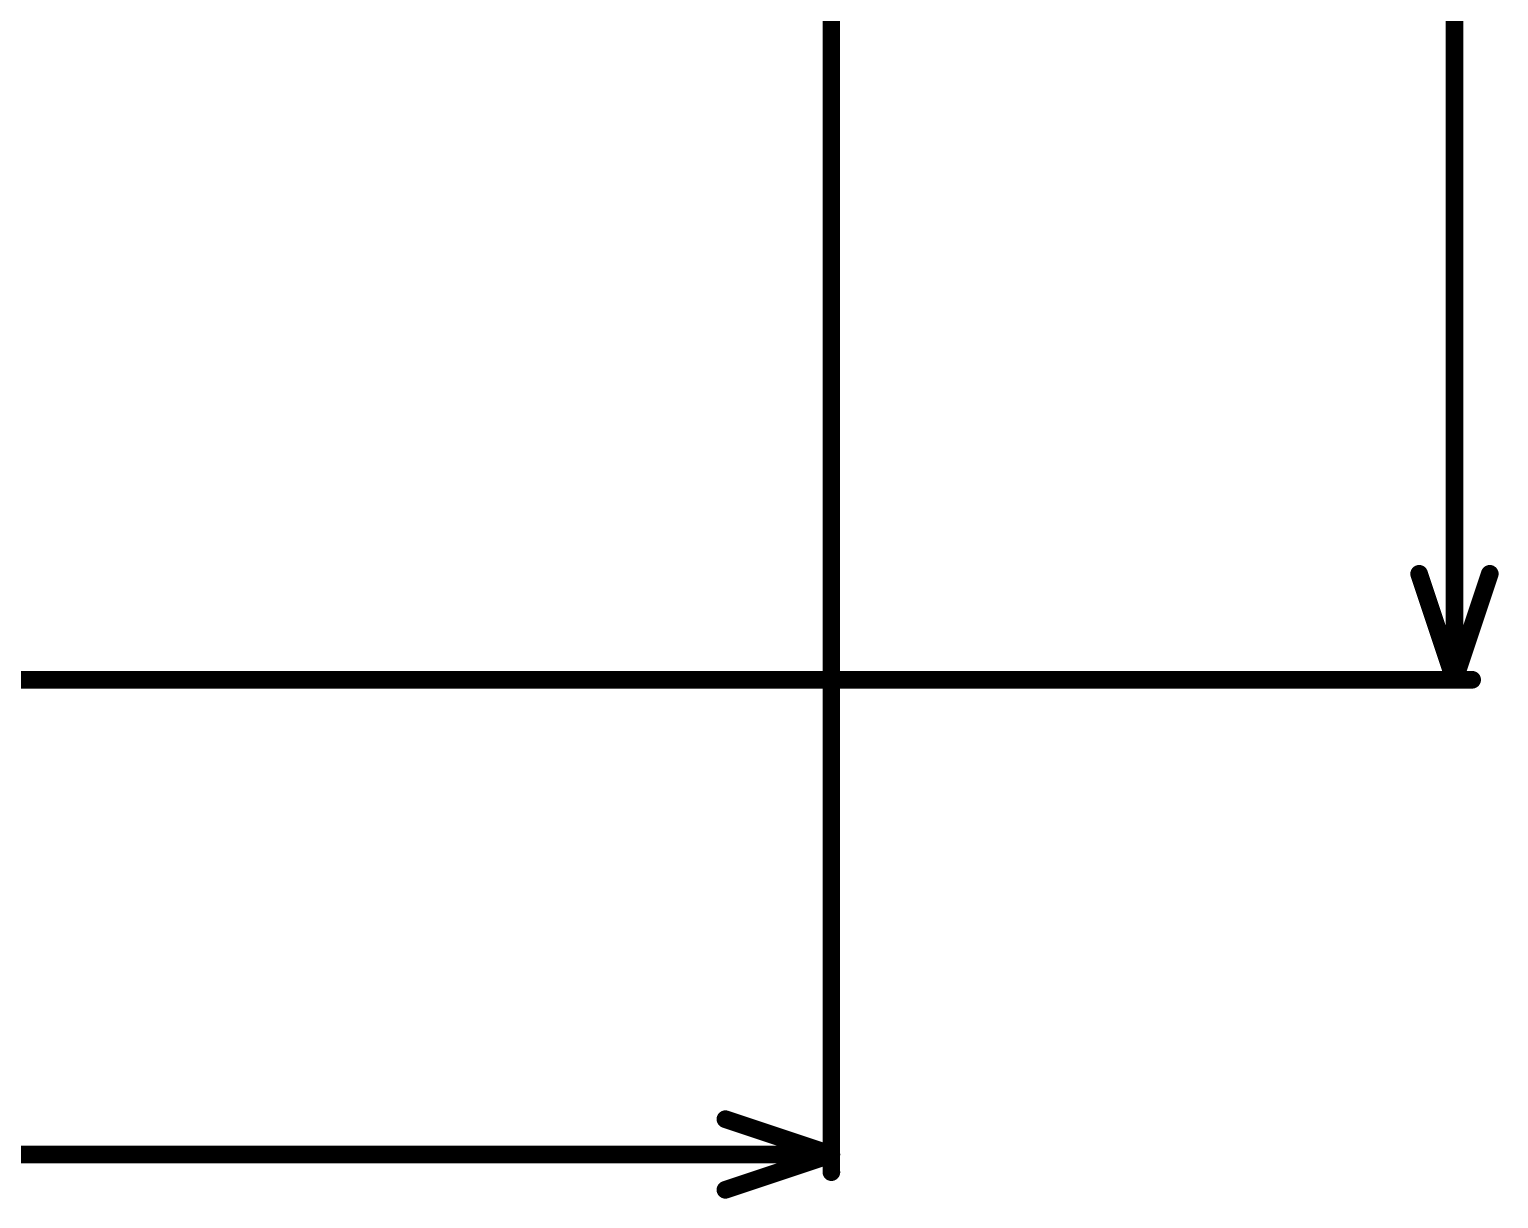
# Model space of a CAD drawing. Header units: inches. Extents: x -18 to 202, y -11 to 119.
# Drawn here: x 49.38 to 70.51, y -11.15 to 5.67 of the extents above; entities that cross this region are included whole.
import ezdxf

# ---------------------------------------------------------------- set-up
doc = ezdxf.new("R2010")
doc.units = ezdxf.units.IN
doc.layers.add('Board Outline', color=216, linetype='Continuous')
doc.layers.add('Dimension', color=6, linetype='Continuous')

msp = doc.modelspace()

# ---------------------------------------------------------------- linework, layer by layer
at = {"layer": 'Board Outline'}
msp.add_lwpolyline([(44.23, 62.31, 0.254, 0.254, -3.535496), (7.565, 62.289, 0.254, 0.254, 0)], format="xyseb", dxfattribs=at)
at = {"layer": 'Dimension'}
for points in [[(60.914, -10.77, 0.254, 0.254, 0), (60.914, 32.104, 0.254, 0.254, 0)], [(69.875, -3.688, 0.254, 0.254, 0), (69.875, 25.571, 0.254, 0.254, 0)], [(69.367, -2.164, 0.254, 0.254, 0), (69.875, -3.688, 0.254, 0.254, 0)], [(69.875, -3.688, 0.254, 0.254, 0), (70.383, -2.164, 0.254, 0.254, 0)], [(26.188, -3.688, 0.254, 0.254, 0), (70.129, -3.688, 0.254, 0.254, 0)], [(59.39, -10.008, 0.254, 0.254, 0), (60.914, -10.516, 0.254, 0.254, 0)], [(30.866, -10.516, 0.254, 0.254, 0), (60.914, -10.516, 0.254, 0.254, 0)], [(59.39, -11.024, 0.254, 0.254, 0), (60.914, -10.516, 0.254, 0.254, 0)]]:
    msp.add_lwpolyline(points, format="xyseb", dxfattribs=at)
for points in [[(69.304, -2.164, 0.127, 0.127, 1), (69.431, -2.164, 0.127, 0.127, 1)], [(70.32, -2.164, 0.127, 0.127, 1), (70.447, -2.164, 0.127, 0.127, 1)], [(69.812, -3.688, 0.127, 0.127, 1), (69.939, -3.688, 0.127, 0.127, 1)], [(69.812, -3.688, 0.127, 0.127, 1), (69.939, -3.688, 0.127, 0.127, 1)], [(69.812, -3.688, 0.127, 0.127, 1), (69.939, -3.688, 0.127, 0.127, 1)], [(70.066, -3.688, 0.127, 0.127, 1), (70.193, -3.688, 0.127, 0.127, 1)], [(59.327, -10.008, 0.127, 0.127, 1), (59.454, -10.008, 0.127, 0.127, 1)], [(60.851, -10.516, 0.127, 0.127, 1), (60.978, -10.516, 0.127, 0.127, 1)], [(60.851, -10.516, 0.127, 0.127, 1), (60.978, -10.516, 0.127, 0.127, 1)], [(60.851, -10.516, 0.127, 0.127, 1), (60.978, -10.516, 0.127, 0.127, 1)], [(60.851, -10.77, 0.127, 0.127, 1), (60.978, -10.77, 0.127, 0.127, 1)], [(59.327, -11.024, 0.127, 0.127, 1), (59.454, -11.024, 0.127, 0.127, 1)]]:
    msp.add_lwpolyline(points, format="xyseb", close=True, dxfattribs=at)

doc.saveas('drawing.dxf')
